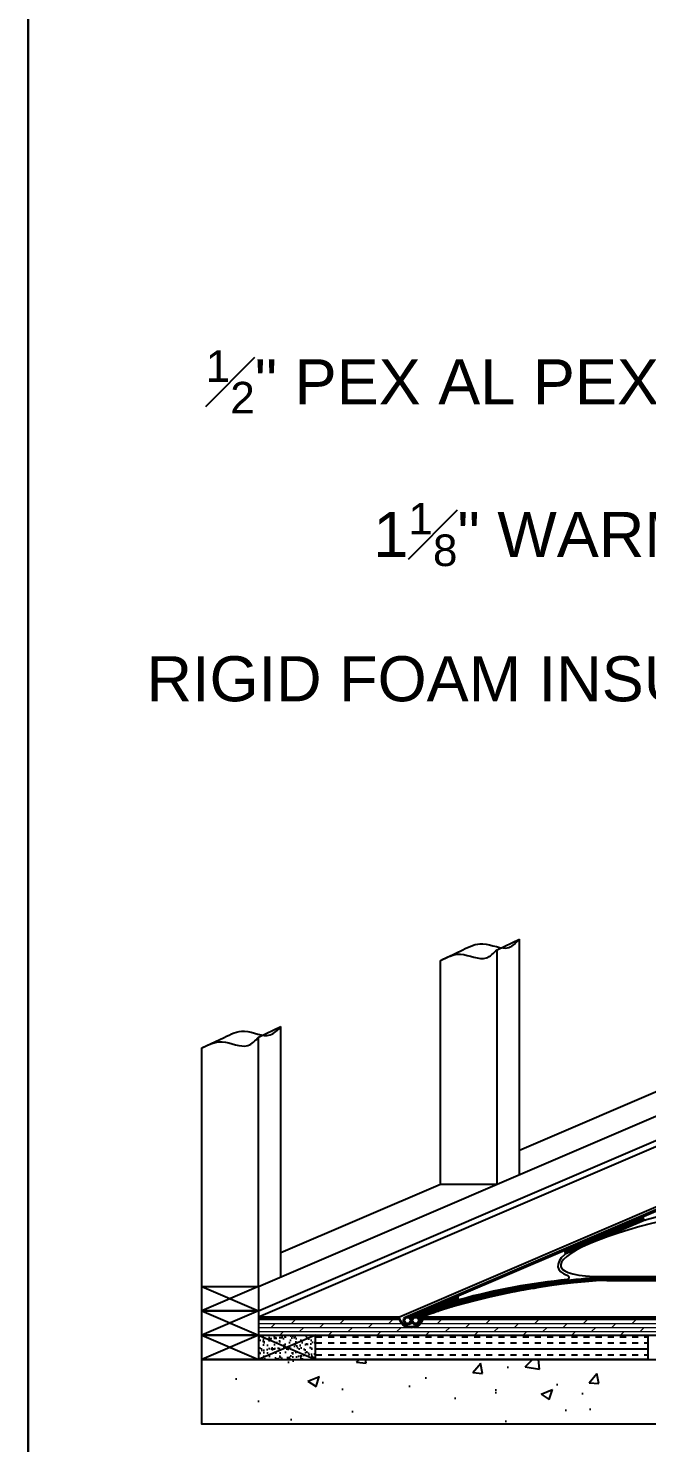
# Paper-space layout 'WBS INST' of a CAD drawing. Header units: inches. Extents: x 0.2 to 34.4, y 0.5 to 23.
# Drawn here: x 0.188 to 1.702, y 14.273 to 17.737 of the extents above; entities that cross this region are included whole.
import ezdxf
from ezdxf.enums import TextEntityAlignment as Align

# ---------------------------------------------------------------- set-up
doc = ezdxf.new("R2010")
doc.units = ezdxf.units.IN
doc.header["$MEASUREMENT"] = 0
doc.layers.add('S_PANEL DETAIL', color=7, linetype='Continuous')
doc.layers.add('Title Block', color=7, linetype='Continuous')
doc.styles.get("Standard").update_dxf_attribs({"font": 'arial.ttf'})

# ---------------------------------------------------------------- blocks, each defined once
blk = doc.blocks.new('Information title block')
at = {"layer": 'Title Block', "lineweight": 30}
blk.add_lwpolyline([(0, 0), (31.625, 0), (31.625, 22.5), (0, 22.5)], close=True, dxfattribs=at)
at = {"layer": 'Title Block'}
for tag, p in [('DATE', (33.4045, 1.9336)), ('DESIGNER', (33.5062, 1.286)), ('REVIEWED', (33.6426, 0.9867))]:
    blk.add_attdef(tag, text='', height=0.125, dxfattribs=at).set_placement(p, align=Align.MIDDLE_CENTER)
blk = doc.blocks.new('WB_Sleepers')
at = {"layer": 'S_PANEL DETAIL', "lineweight": 5}
h = blk.add_hatch(dxfattribs=at)
h.set_pattern_fill('DOLMIT', color=42, scale=2.156957, style=0)
h.set_pattern_definition([(0, (-2594.92937, 3754.3576), (0, 0.539239326), []), (45, (-2594.9294, 3754.3576), (-1.07847865, 1.07847865), [0.7625996, -1.5252011])])
h.paths.add_polyline_path([(-41.23, 14.02), (-41.24, 14.17), (-59.97, 14.17), (-59.97, 11.85), (41.66, 11.85), (41.66, 14.17), (-38.13, 14.17), (-38.14, 14.02), (-38.17, 13.87), (-38.22, 13.73), (-38.28, 13.59), (-38.37, 13.45), (-38.47, 13.33), (-38.58, 13.22), (-38.71, 13.12), (-38.86, 13.03), (-39.01, 12.96), (-39.17, 12.9), (-39.34, 12.86), (-39.51, 12.83), (-39.68, 12.82), (-39.86, 12.83), (-40.03, 12.86), (-40.2, 12.9), (-40.36, 12.96), (-40.51, 13.03), (-40.65, 13.12), (-40.78, 13.22), (-40.9, 13.33), (-41, 13.45), (-41.08, 13.59), (-41.15, 13.73), (-41.2, 13.87)])
at = {"layer": 'S_PANEL DETAIL'}
h = blk.add_hatch(dxfattribs=at)
h.set_pattern_fill('AR-SAND', color=65, scale=0.539239, style=0)
h.set_pattern_definition([(37.5, (-2698.4633, 3922.4475), (-0.0339685, 1.03901915), [0, -0.81964378, 0, -0.91670685, 0, -0.8762639]), (7.5, (-2698.4633, 3922.4475), (0.9543332, 1.52181214), [0, -0.44217625, 0, -0.73875788, 0, -0.28310065]), (327.5, (-2699.1266, 3922.4475), (1.67926776, 0.00305158), [0, -0.26961966, 0, -0.97063079, 0, -1.26721242]), (317.5, (-2699.1266, 3922.4475), (1.6210217, 0.4732772), [0, -0.13480983, 0, -0.6363024, 0, -0.72797309])])
h.paths.add_polyline_path([(-59.97, 11.85), (-52.42, 11.85), (-52.42, 8.62), (-59.97, 8.62)])
h = blk.add_hatch(dxfattribs=at)
h.set_pattern_fill('INSUL', color=133, scale=6.470872, style=0)
h.set_pattern_definition([(0, (-2594.9294, 3922.4475), (0, 2.426577), []), (0, (-2594.9294, 3923.2564), (0, 2.426577), [0.808859, -0.808859]), (0, (-2594.9294, 3924.0652), (0, 2.426577), [0.808859, -0.808859])])
h.paths.add_polyline_path([(-8.21, 11.85), (-52.42, 11.85), (-52.42, 8.62), (-8.21, 8.62)])
h = blk.add_hatch(dxfattribs=at)
h.set_pattern_fill('AR-CONC', color=252, scale=2.156957, style=0)
h.set_pattern_definition([(50, (-2594.93, 3922.448), (15.470996, -1.353537), [1.61772, -17.7949]), (355, (-2594.93, 3922.448), (-2.992807, 16.224463), [1.294174, -14.23592]), (100.4514, (-2593.64, 3922.335), (12.4782, 14.870917), [1.37485, -15.123336]), (46.1842, (-2594.93, 3926.761), (23.01993, -3.570174), [2.42658, -26.69235]), (96.6356, (-2593.01, 3926.464), (20.16028, 21.01131), [2.06227, -22.685]), (351.1842, (-2594.93, 3926.761), (20.16026, 21.01132), [1.94126, -21.35388]), (21, (-2592.772, 3925.683), (12.87503, -8.684318), [1.61772, -17.7949]), (326, (-2592.772, 3925.683), (5.24821, 15.641177), [1.294174, -14.23592]), (71.4514, (-2591.7, 3924.96), (18.123243, 6.956845), [1.37485, -15.123336]), (37.5, (-2594.9294, 3922.4475), (0.262283, 7.180378), [0, -14.063362, 0, -14.451614, 0, -14.289842]), (7.5, (-2594.929, 3922.4475), (5.674298, 8.507292), [0, -8.239577, 0, -13.739818, 0, -5.446317]), (327.5, (-2599.7394, 3922.4475), (11.514322, -0.486499), [0, -5.392393, 0, -16.824267, 0, -22.324508]), (317.5, (-2601.896, 3922.448), (12.579077, 2.159222), [0, -7.010111, 0, -11.17304, 0, -15.853636])])
h.paths.add_polyline_path([(78.12, 8.62), (-67.52, 8.62), (-67.52, 0), (78.12, 0)])
at = {"layer": 'S_PANEL DETAIL', "color": 36}
for p, q in [((-28.25, 63.1), (-25.28, 64.5)), ((-25.28, 33.19), (-25.28, 64.5)), ((-35.8, 61.68), (-32.83, 63.08)), ((-28.25, 31.92), (-28.25, 63.1)), ((-35.8, 31.92), (-35.8, 61.68)), ((-59.97, 18.32), (35.19, 59.11)), ((-59.97, 15.09), (35.19, 55.87)), ((-59.97, 51.47), (-57, 52.87)), ((-57, 19.6), (-57, 52.87)), ((-67.52, 50.04), (-64.55, 51.44)), ((-59.97, 18.32), (-59.97, 51.47)), ((-67.52, 18.32), (-67.52, 50.04)), ((-25.28, 36.43), (-4.08, 45.51)), ((-57, 22.83), (-35.8, 31.92)), ((-35.8, 31.92), (-28.25, 31.92)), ((-67.52, 18.32), (-59.97, 15.09)), ((-59.97, 18.32), (-67.52, 15.09)), ((-67.52, 15.09), (-59.97, 11.85)), ((-59.97, 15.09), (-67.52, 11.85)), ((-59.97, 11.85), (-67.52, 8.62)), ((-67.52, 11.85), (-59.97, 8.62))]:
    blk.add_line(p, q, dxfattribs=at)
at = {"layer": 'S_PANEL DETAIL', "color": 93}
for p, q in [((-59.97, 14.31), (35.19, 55.09)), ((-41.24, 14.31), (53.93, 55.09)), ((-8.7, 27.67), (4.3, 33.24)), ((-33.33, 17.12), (-19.54, 23.03)), ((-15.41, 19.67), (48.14, 19.67)), ((-15.41, 19.67), (48.14, 19.67)), ((-13.65, 19.14), (47.21, 19.14))]:
    blk.add_line(p, q, dxfattribs=at)
at = {"layer": 'S_PANEL DETAIL', "color": 242}
for p, q in [((-40.38, 14.31), (33.05, 45.78)), ((-40.12, 14.35), (33.08, 45.71)), ((-40, 14.32), (33.1, 45.65)), ((-19.48, 23.05), (-8.75, 27.64)), ((-19.34, 23.03), (-8.84, 27.53)), ((-19.26, 22.99), (-8.86, 27.45)), ((-19.21, 22.94), (-8.85, 27.38)), ((-19.18, 22.88), (-8.83, 27.31)), ((-19.18, 22.66), (-8.68, 27.16)), ((-19.16, 22.81), (-8.8, 27.26)), ((-19.16, 22.74), (-8.74, 27.21)), ((-15.41, 19.48), (48.14, 19.53)), ((-15.41, 19.41), (48.01, 19.47)), ((-15.41, 19.34), (47.95, 19.4)), ((-15.41, 19.28), (47.92, 19.33)), ((-15.41, 19.21), (47.9, 19.27)), ((-15.41, 19.14), (47.88, 19.2)), ((-39.92, 14.28), (-33.38, 17.09)), ((-39.85, 14.24), (-33.47, 16.97)), ((-39.79, 14.19), (-33.49, 16.89)), ((-39.75, 14.14), (-33.49, 16.82)), ((-39.3, 14.31), (-36.24, 15.62)), ((-39.03, 14.35), (-36.21, 15.56)), ((-38.92, 14.32), (-36.18, 15.49)), ((-38.83, 14.28), (-36.16, 15.43)), ((-38.83, 14.28), (-36.16, 15.43)), ((-38.83, 14.28), (-36.16, 15.43)), ((-38.76, 14.24), (-36.13, 15.37)), ((-38.71, 14.19), (-36.1, 15.31)), ((-38.66, 14.14), (-36.08, 15.25)), ((-37.88, 14.4), (-36.05, 15.18)), ((-36.85, 14.77), (-36.02, 15.12)), ((-36.05, 15.04), (-36, 15.06)), ((-35.93, 15.7), (-33.47, 16.76)), ((-35.45, 15.83), (-33.44, 16.69)), ((-34.98, 15.96), (-33.42, 16.63)), ((-34.52, 16.08), (-33.39, 16.57)), ((-39.96, 13.31), (-39.53, 13.5)), ((-39.83, 13.39), (-39.54, 13.52)), ((-39.72, 13.51), (-39.57, 13.58)), ((-39.71, 14.08), (-39.48, 14.18)), ((-39.67, 13.61), (-39.6, 13.64)), ((-39.65, 13.69), (-39.62, 13.71)), ((-39.63, 13.8), (-39.63, 13.8)), ((-38.88, 13.31), (-38.44, 13.5)), ((-38.74, 13.39), (-38.4, 13.54)), ((-38.64, 13.51), (-38.33, 13.64)), ((-38.62, 14.08), (-38.13, 14.29)), ((-38.59, 14.02), (-38.13, 14.22)), ((-38.59, 13.61), (-38.27, 13.74)), ((-38.57, 13.96), (-38.14, 14.14)), ((-38.56, 13.69), (-38.23, 13.84)), ((-38.55, 13.8), (-38.18, 13.96))]:
    blk.add_line(p, q, dxfattribs=at)
at = {"layer": 'S_PANEL DETAIL', "color": 65}
for p, q in [((-59.97, 14.31), (-41.24, 14.31)), ((-59.97, 14.17), (-41.23, 14.17)), ((-38.14, 14.17), (41.66, 14.17)), ((-38.13, 14.31), (41.66, 14.31)), ((-52.42, 11.85), (-59.97, 8.62)), ((-59.97, 11.85), (-52.42, 8.62))]:
    blk.add_line(p, q, dxfattribs=at)
at = {"layer": 'S_PANEL DETAIL', "color": 42}
blk.add_line((-59.97, 11.85), (41.66, 11.85), dxfattribs=at)
at = {"layer": 'S_PANEL DETAIL', "color": 36}
for points in [[(-67.52, 18.32), (-59.97, 18.32), (-59.97, 15.09), (-67.52, 15.09)], [(-67.52, 15.09), (-59.97, 15.09), (-59.97, 11.85), (-67.52, 11.85)], [(-67.52, 11.85), (-59.97, 11.85), (-59.97, 8.62), (-67.52, 8.62)]]:
    blk.add_lwpolyline(points, close=True, dxfattribs=at)
at = {"layer": 'S_PANEL DETAIL', "color": 42}
blk.add_lwpolyline([(-41.23, 14.17), (-59.97, 14.17), (-59.97, 11.85), (41.66, 11.85), (41.66, 14.17), (-38.14, 14.17)], dxfattribs=at)
at = {"layer": 'S_PANEL DETAIL', "color": 65, "lineweight": 18}
blk.add_lwpolyline([(-59.97, 11.85), (-52.42, 11.85), (-52.42, 8.62), (-59.97, 8.62)], close=True, dxfattribs=at)
at = {"layer": 'S_PANEL DETAIL', "color": 133}
blk.add_lwpolyline([(-52.42, 11.85), (-8.21, 11.85), (-8.21, 8.62), (-52.42, 8.62)], close=True, dxfattribs=at)
at = {"layer": 'S_PANEL DETAIL', "color": 252}
blk.add_lwpolyline([(-67.52, 8.62), (78.12, 8.62), (78.12, 0), (-67.52, 0)], close=True, dxfattribs=at)
at = {"layer": 'S_PANEL DETAIL', "color": 242}
for centre, radius in [((-40.17, 13.81), 0.539), ((-40.17, 13.81), 0.404), ((-39.09, 13.81), 0.539), ((-39.09, 13.81), 0.404)]:
    blk.add_circle(centre, radius, dxfattribs=at)
at = {"layer": 'S_PANEL DETAIL', "color": 93}
for centre, start, end in [((-8.59, 27.43), 113.1986, 285.4333), ((-19.43, 22.78), 300.9639, 113.1986), ((-18.93, 19.51), 275.3554, 69.2479)]:
    blk.add_arc(centre, 0.27, start, end, dxfattribs=at)
at = {"layer": 'S_PANEL DETAIL', "color": 65}
blk.add_arc((-33.22, 16.87), 0.27, 113.1986, 285.4333, dxfattribs=at)
at = {"layer": 'S_PANEL DETAIL', "color": 93}
for centre, major_axis, ratio, start_param, end_param in [((-1.81, 24.5), (17.97, 3.49), 0.1873, 0.856788, 3.818352), ((-2.79, 24.37), (17.36, 3.46), 0.227914, 1.077966, 1.863542), ((-2.79, 24.37), (17.36, 3.46), 0.228173, 2.776642, 3.490888), ((-24.92, 14.31), (18.4, 3.51), 0.18297, 0.876877, 2.335593), ((-25.91, 14.17), (18.57, 3.57), 0.212264, 1.143876, 1.930403)]:
    blk.add_ellipse(centre, major_axis=major_axis, ratio=ratio, start_param=start_param, end_param=end_param, dxfattribs=at)
at = {"layer": 'S_PANEL DETAIL', "color": 93, "extrusion": (0, 0, -1)}
for centre in [(-39.68, 14.31), (-39.68, 14.17)]:
    blk.add_ellipse(centre, major_axis=(-1.55, 0), ratio=0.867737, start_param=3.141593, end_param=6.283185, dxfattribs=at)
at = {"layer": 'S_PANEL DETAIL', "color": 36}
for points in [[(-32.83, 63.08), (-30.14, 63.9), (-26.69, 63.4), (-25.28, 64.5)], [(-35.8, 61.68), (-33.11, 62.49), (-29.67, 62), (-28.25, 63.1)], [(-64.55, 51.44), (-61.86, 52.26), (-58.42, 51.77), (-57, 52.87)], [(-67.52, 50.04), (-64.83, 50.86), (-61.39, 50.37), (-59.97, 51.47)]]:
    blk.add_spline(points, degree=3, dxfattribs=at)
at = {"layer": 'S_PANEL DETAIL', "color": 242}
for points, knots in [([(-15.41, 19.48), (-20.23, 18.98), (-21.63, 18.81), (-26.44, 18.09), (-29.97, 17.35), (-36.24, 15.62)], [1.1438764, 1.1438764, 1.1438764, 1.1438764, 1.3772509, 1.3772509, 1.9304033, 1.9304033, 1.9304033, 1.9304033]), ([(-15.41, 19.48), (-16.96, 19.32), (-18.15, 19.19), (-21.03, 18.88), (-21.99, 18.75), (-25.31, 18.26), (-27.76, 17.8), (-32.68, 16.58), (-34.33, 16.14), (-36.24, 15.62)], [1.1438764, 1.1438764, 1.1438764, 1.1438764, 1.2188825, 1.2188825, 1.3688946, 1.3688946, 1.7621682, 1.7621682, 1.9304033, 1.9304033, 1.9304033, 1.9304033]), ([(-15.4, 19.41), (-16.95, 19.25), (-18.15, 19.12), (-21.02, 18.81), (-21.98, 18.69), (-24.85, 18.26), (-26.82, 17.9), (-31.24, 16.88), (-33.47, 16.31), (-36.22, 15.55)], [1.1438764, 1.1438764, 1.1438764, 1.1438764, 1.2188871, 1.2188871, 1.3689084, 1.3689084, 1.687545, 1.687545, 1.9304033, 1.9304033, 1.9304033, 1.9304033]), ([(-15.4, 19.34), (-16.94, 19.18), (-18.14, 19.06), (-21.01, 18.74), (-21.97, 18.62), (-25.07, 18.16), (-27.29, 17.75), (-31.95, 16.63), (-33.89, 16.13), (-36.2, 15.49)], [1.1438764, 1.1438764, 1.1438764, 1.1438764, 1.2188966, 1.2188966, 1.368937, 1.368937, 1.7263222, 1.7263222, 1.9304033, 1.9304033, 1.9304033, 1.9304033]), ([(-15.39, 19.28), (-16.94, 19.12), (-18.13, 18.99), (-21, 18.68), (-21.96, 18.55), (-25.06, 18.1), (-27.27, 17.68), (-31.93, 16.56), (-33.87, 16.06), (-36.18, 15.42)], [1.1438764, 1.1438764, 1.1438764, 1.1438764, 1.2189061, 1.2189061, 1.3689654, 1.3689654, 1.7263254, 1.7263254, 1.9304033, 1.9304033, 1.9304033, 1.9304033]), ([(-15.38, 19.21), (-16.93, 19.05), (-18.13, 18.92), (-21, 18.61), (-21.95, 18.49), (-25.05, 18.03), (-27.26, 17.62), (-31.92, 16.5), (-33.86, 16), (-36.16, 15.36)], [1.1438764, 1.1438764, 1.1438764, 1.1438764, 1.2189155, 1.2189155, 1.3689937, 1.3689937, 1.7264959, 1.7264959, 1.9304033, 1.9304033, 1.9304033, 1.9304033]), ([(-15.37, 19.14), (-16.92, 18.98), (-18.12, 18.86), (-20.99, 18.54), (-21.94, 18.42), (-25.04, 17.96), (-27.25, 17.55), (-31.91, 16.43), (-33.84, 15.93), (-36.15, 15.29)], [1.1438764, 1.1438764, 1.1438764, 1.1438764, 1.2189249, 1.2189249, 1.3690219, 1.3690219, 1.726664, 1.726664, 1.9304033, 1.9304033, 1.9304033, 1.9304033]), ([(-15.37, 19.14), (-16.92, 18.98), (-18.12, 18.86), (-20.99, 18.54), (-21.94, 18.42), (-25.24, 17.93), (-27.66, 17.47), (-32.55, 16.26), (-34.22, 15.82), (-36.15, 15.29)], [1.1438764, 1.1438764, 1.1438764, 1.1438764, 1.2189293, 1.2189293, 1.3690351, 1.3690351, 1.7601507, 1.7601507, 1.9304033, 1.9304033, 1.9304033, 1.9304033]), ([(-15.37, 19.08), (-16.92, 18.92), (-18.08, 18.83), (-20.98, 18.47), (-21.93, 18.35), (-25.03, 17.9), (-27.24, 17.48), (-31.89, 16.37), (-33.82, 15.86), (-36.13, 15.23)], [1.1438764, 1.1438764, 1.1438764, 1.1438764, 1.2189342, 1.2189342, 1.3690498, 1.3690498, 1.7268302, 1.7268302, 1.9304033, 1.9304033, 1.9304033, 1.9304033]), ([(-23.11, 18.11), (-23.73, 18.02), (-24.35, 17.92), (-25.78, 17.66), (-26.6, 17.5), (-29.25, 16.94), (-31.27, 16.46), (-34.51, 15.6), (-35.29, 15.39), (-36.11, 15.16)], [1.3840355, 1.3840355, 1.3840355, 1.3840355, 1.4849444, 1.4849444, 1.6091491, 1.6091491, 1.8575584, 1.8575584, 1.9304033, 1.9304033, 1.9304033, 1.9304033])]:
    blk.add_open_spline(points, degree=3, knots=knots, dxfattribs=at)
blk.add_open_spline([(-34.15, 15.62), (-34.77, 15.46), (-35.42, 15.28), (-36.09, 15.1)], degree=3, dxfattribs=at)
at = {"layer": 'S_PANEL DETAIL', "char_height": 6, "width": 167.8658, "attachment_point": 1}
for s, insert in [('\\A1;\\pi74.627;{\\H0.7x;\\S1#2;}" PEX AL PEX TUBING', (-141.63, 142.79)), ('\\A1;\\pi96.918;1{\\H0.7x;\\S1#8;}" WARMBOARD', (-141.63, 122.5)), ('\\A1;\\pi66.758;RIGID FOAM INSULATION', (-141.63, 102.12))]:
    blk.add_mtext(s, dxfattribs=dict(at, insert=insert))
blk = doc.blocks.new('WB CONCRETE W-SLEEPERS')
at = {"layer": 'Title Block'}
blk.add_blockref('WB_Sleepers', (67.52, 0), dxfattribs=at)

psp = doc.layouts.new('WBS INST')

# ---------------------------------------------------------------- linework, layer by layer
at = {"layer": 'Title Block', "lineweight": 30}
psp.add_lwpolyline([(0.1875, 0.5), (31.8125, 0.5), (31.8125, 23), (0.1875, 23)], close=True, dxfattribs=at)
at = {"layer": 'Title Block'}
psp.add_lwpolyline([(0.1875, 18.1111), (6.58, 18.1111), (6.58, 13.2222), (0.1875, 13.2222)], close=True, dxfattribs=at)

# ---------------------------------------------------------------- block references
at = {"layer": 'S_PANEL DETAIL'}
psp.add_blockref('Information title block', (0.1875, 0.5), dxfattribs=at)
at = {"layer": 'Title Block', "xscale": 0.01842043239034324, "yscale": 0.01842043239034324, "zscale": 0.01842043239034324}
psp.add_blockref('WB CONCRETE W-SLEEPERS', (0.6126, 14.3179), dxfattribs=at)

doc.saveas('drawing.dxf')
